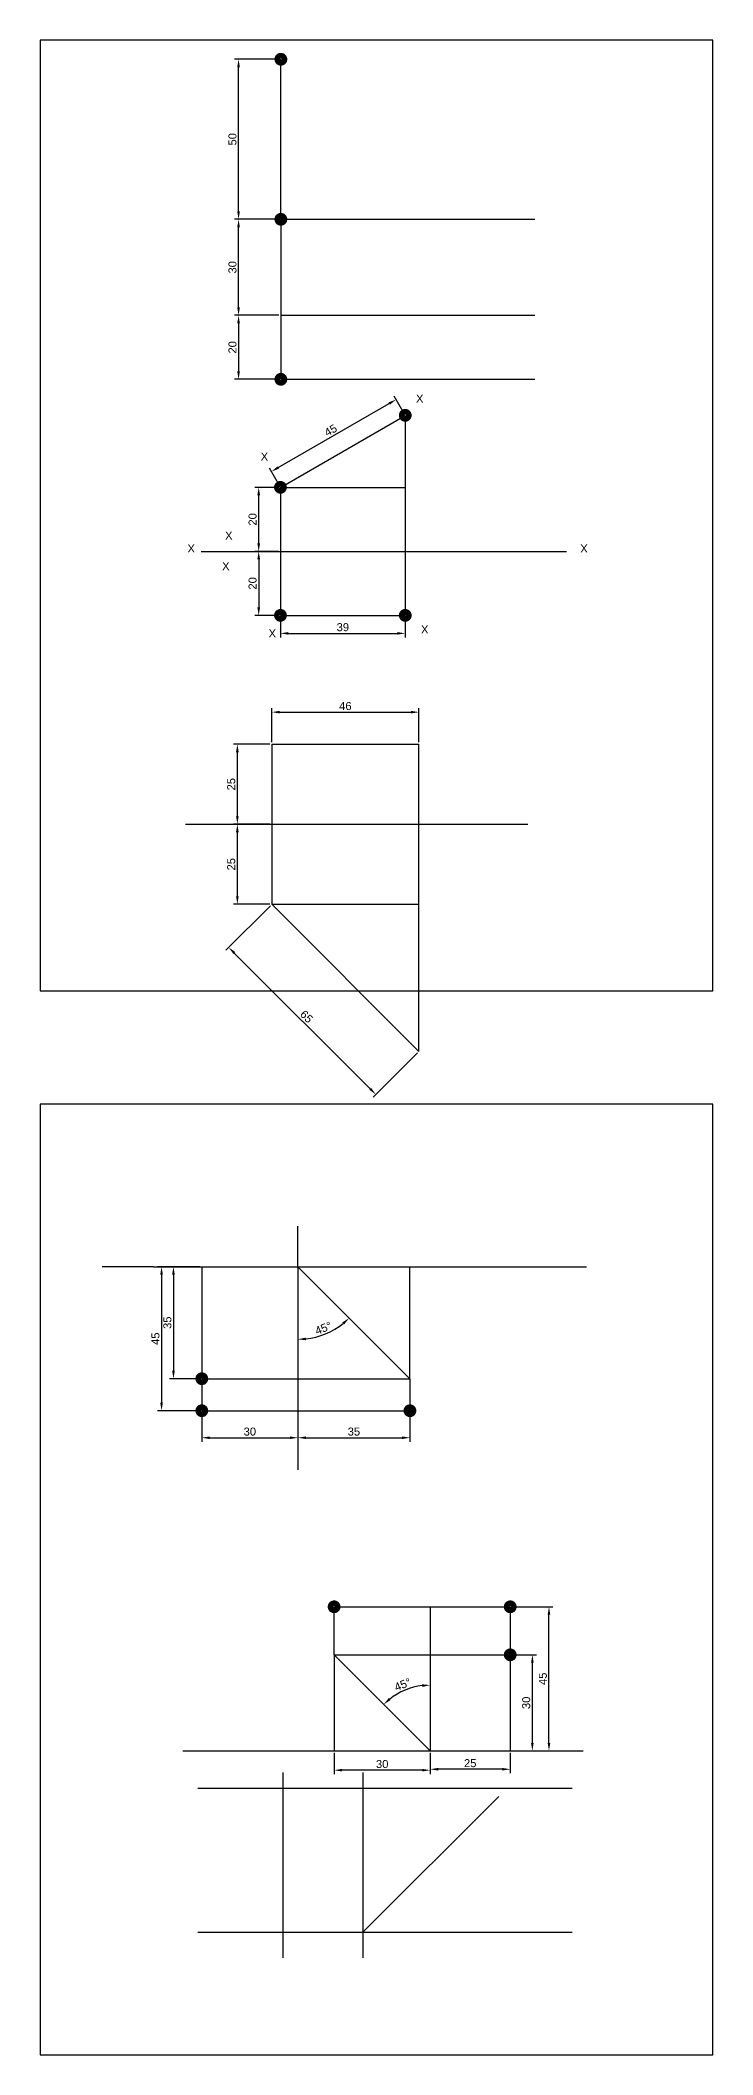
# Model space of a CAD drawing. Header units: millimetres. Extents: x 0 to 2671, y -1 to 896.
# Drawn here: x 698 to 908, y -1 to 629 of the extents above; entities that cross this region are included whole.
import ezdxf

# ---------------------------------------------------------------- set-up
doc = ezdxf.new("R2010")
doc.units = ezdxf.units.MM
doc.styles.get("Standard").update_dxf_attribs({"font": 'arial.ttf'})
doc.dimstyles.new('ISO-25', dxfattribs={"dimtxt": 2.5, "dimasz": 2.5, "dimexe": 1.25, "dimexo": 0.625, "dimtad": 1, "dimdec": 0, "dimtxsty": 'Standard', "dimcen": 2.5, "dimadec": 0, "dimazin": 0, "dimtfac": 1, "dimtdec": 0, "dimtmove": 0, "dimatfit": 3, "dimfxl": 1, "dimarcsym": 0})

# ---------------------------------------------------------------- blocks, each defined once
blk = doc.blocks.new('*D48')
at = {"color": 0, "lineweight": -2, "transparency": 16777216}
blk.add_arc((778.64, 245.42), 22.69, 276.31621, 308.68379, dxfattribs=at)
at = {"color": 0, "transparency": 16777216}
for points in [[(792.55, 228.02), (793.1, 227.4), (794.69, 229.38)], [(781.16, 222.45), (781.11, 223.28), (778.64, 222.73)]]:
    blk.add_solid(points, dxfattribs=at)
at = {"layer": 'Defpoints', "color": 0, "transparency": 16777216}
for p in [(778.64, 245.42), (778.64, 245.42), (784.51, 223.5), (813.64, 210.42), (778.64, 181.97)]:
    blk.add_point(p, dxfattribs=at)
at = {"color": 0, "transparency": 16777216, "insert": (786.6, 226.21), "char_height": 2.5, "attachment_point": 5, "rotation": 22.5}
blk.add_mtext('45°', dxfattribs=at)
blk = doc.blocks.new('*D49')
at = {"color": 0, "lineweight": -2, "transparency": 16777216}
for p, q in [((748.02, 245.42), (738.54, 245.42)), ((739.79, 242.92), (739.79, 212.92)), ((748.02, 210.42), (738.54, 210.42))]:
    blk.add_line(p, q, dxfattribs=at)
at = {"color": 0, "transparency": 16777216}
for points in [[(739.37, 242.92), (740.21, 242.92), (739.79, 245.42)], [(739.37, 212.92), (740.21, 212.92), (739.79, 210.42)]]:
    blk.add_solid(points, dxfattribs=at)
at = {"layer": 'Defpoints', "color": 0, "transparency": 16777216}
for p in [(748.64, 245.42), (739.79, 210.42), (748.64, 210.42)]:
    blk.add_point(p, dxfattribs=at)
at = {"color": 0, "transparency": 16777216, "insert": (737.89, 227.92), "char_height": 2.5, "attachment_point": 5, "rotation": 90}
blk.add_mtext('35', dxfattribs=at)
blk = doc.blocks.new('*D50')
at = {"color": 0, "lineweight": -2, "transparency": 16777216}
for p, q in [((748.02, 245.42), (734.82, 245.42)), ((736.07, 242.92), (736.07, 202.92)), ((748.02, 200.42), (734.82, 200.42))]:
    blk.add_line(p, q, dxfattribs=at)
at = {"color": 0, "transparency": 16777216}
for points in [[(735.65, 242.92), (736.48, 242.92), (736.07, 245.42)], [(735.65, 202.92), (736.48, 202.92), (736.07, 200.42)]]:
    blk.add_solid(points, dxfattribs=at)
at = {"layer": 'Defpoints', "color": 0, "transparency": 16777216}
for p in [(748.64, 245.42), (736.07, 200.42), (748.64, 200.42)]:
    blk.add_point(p, dxfattribs=at)
at = {"color": 0, "transparency": 16777216, "insert": (734.17, 222.92), "char_height": 2.5, "attachment_point": 5, "rotation": 90}
blk.add_mtext('45', dxfattribs=at)
blk = doc.blocks.new('*D51')
at = {"color": 0, "lineweight": -2, "transparency": 16777216}
for p, q in [((748.64, 209.79), (748.64, 190.74)), ((778.64, 209.79), (778.64, 190.74)), ((751.14, 191.99), (776.14, 191.99))]:
    blk.add_line(p, q, dxfattribs=at)
at = {"color": 0, "transparency": 16777216}
for points in [[(751.14, 192.4), (751.14, 191.57), (748.64, 191.99)], [(776.14, 192.4), (776.14, 191.57), (778.64, 191.99)]]:
    blk.add_solid(points, dxfattribs=at)
at = {"layer": 'Defpoints', "color": 0, "transparency": 16777216}
for p in [(748.64, 210.42), (778.64, 210.42), (778.64, 191.99)]:
    blk.add_point(p, dxfattribs=at)
at = {"color": 0, "transparency": 16777216, "insert": (763.64, 193.89), "char_height": 2.5, "attachment_point": 5}
blk.add_mtext('30', dxfattribs=at)
blk = doc.blocks.new('*D52')
at = {"color": 0, "lineweight": -2, "transparency": 16777216}
for p, q in [((778.64, 209.79), (778.64, 190.74)), ((813.64, 209.79), (813.64, 190.74)), ((781.14, 191.99), (811.14, 191.99))]:
    blk.add_line(p, q, dxfattribs=at)
at = {"color": 0, "transparency": 16777216}
for points in [[(781.14, 192.4), (781.14, 191.57), (778.64, 191.99)], [(811.14, 192.4), (811.14, 191.57), (813.64, 191.99)]]:
    blk.add_solid(points, dxfattribs=at)
at = {"layer": 'Defpoints', "color": 0, "transparency": 16777216}
for p in [(778.64, 210.42), (813.64, 210.42), (813.64, 191.99)]:
    blk.add_point(p, dxfattribs=at)
at = {"color": 0, "transparency": 16777216, "insert": (796.14, 193.89), "char_height": 2.5, "attachment_point": 5}
blk.add_mtext('35', dxfattribs=at)
blk = doc.blocks.new('*D53')
at = {"color": 0, "lineweight": -2, "transparency": 16777216}
for p, q in [((845.59, 124.16), (853.13, 124.16)), ((851.88, 96.66), (851.88, 121.66)), ((845.59, 94.16), (853.13, 94.16))]:
    blk.add_line(p, q, dxfattribs=at)
at = {"color": 0, "transparency": 16777216}
for points in [[(851.46, 121.66), (852.3, 121.66), (851.88, 124.16)], [(851.46, 96.66), (852.3, 96.66), (851.88, 94.16)]]:
    blk.add_solid(points, dxfattribs=at)
at = {"layer": 'Defpoints', "color": 0, "transparency": 16777216}
for p in [(844.97, 124.16), (851.88, 124.16), (844.97, 94.16)]:
    blk.add_point(p, dxfattribs=at)
at = {"color": 0, "transparency": 16777216, "insert": (849.98, 109.16), "char_height": 2.5, "attachment_point": 5, "rotation": 90}
blk.add_mtext('30', dxfattribs=at)
blk = doc.blocks.new('*D54')
at = {"color": 0, "lineweight": -2, "transparency": 16777216}
for p, q in [((845.59, 139.16), (858.32, 139.16)), ((857.07, 96.66), (857.07, 136.66)), ((845.59, 94.16), (858.32, 94.16))]:
    blk.add_line(p, q, dxfattribs=at)
at = {"color": 0, "transparency": 16777216}
for points in [[(856.65, 136.66), (857.48, 136.66), (857.07, 139.16)], [(856.65, 96.66), (857.48, 96.66), (857.07, 94.16)]]:
    blk.add_solid(points, dxfattribs=at)
at = {"layer": 'Defpoints', "color": 0, "transparency": 16777216}
for p in [(844.97, 139.16), (857.07, 139.16), (844.97, 94.16)]:
    blk.add_point(p, dxfattribs=at)
at = {"color": 0, "transparency": 16777216, "insert": (855.17, 116.66), "char_height": 2.5, "attachment_point": 5, "rotation": 90}
blk.add_mtext('45', dxfattribs=at)
blk = doc.blocks.new('*D55')
at = {"color": 0, "lineweight": -2, "transparency": 16777216}
for p, q in [((819.97, 93.53), (819.97, 87.15)), ((842.47, 88.4), (822.47, 88.4)), ((844.97, 93.53), (844.97, 87.15))]:
    blk.add_line(p, q, dxfattribs=at)
at = {"color": 0, "transparency": 16777216}
for points in [[(822.47, 88.82), (822.47, 87.99), (819.97, 88.4)], [(842.47, 88.82), (842.47, 87.99), (844.97, 88.4)]]:
    blk.add_solid(points, dxfattribs=at)
at = {"layer": 'Defpoints', "color": 0, "transparency": 16777216}
for p in [(819.97, 94.16), (819.97, 88.4), (844.97, 94.16)]:
    blk.add_point(p, dxfattribs=at)
at = {"color": 0, "transparency": 16777216, "insert": (832.47, 90.3), "char_height": 2.5, "attachment_point": 5}
blk.add_mtext('25', dxfattribs=at)
blk = doc.blocks.new('*D56')
at = {"color": 0, "lineweight": -2, "transparency": 16777216}
for p, q in [((789.97, 93.53), (789.97, 86.86)), ((817.47, 88.11), (792.47, 88.11)), ((819.97, 93.53), (819.97, 86.86))]:
    blk.add_line(p, q, dxfattribs=at)
at = {"color": 0, "transparency": 16777216}
for points in [[(792.47, 88.53), (792.47, 87.7), (789.97, 88.11)], [(817.47, 88.53), (817.47, 87.7), (819.97, 88.11)]]:
    blk.add_solid(points, dxfattribs=at)
at = {"layer": 'Defpoints', "color": 0, "transparency": 16777216}
for p in [(789.97, 94.16), (789.97, 88.11), (819.97, 94.16)]:
    blk.add_point(p, dxfattribs=at)
at = {"color": 0, "transparency": 16777216, "insert": (804.97, 90.02), "char_height": 2.5, "attachment_point": 5}
blk.add_mtext('30', dxfattribs=at)
blk = doc.blocks.new('*D57')
at = {"color": 0, "lineweight": -2, "transparency": 16777216}
blk.add_arc((819.97, 94.16), 20.53, 96.98094, 128.01906, dxfattribs=at)
at = {"color": 0, "transparency": 16777216}
for points in [[(817.44, 114.95), (817.5, 114.12), (819.97, 114.69)], [(807.6, 110.02), (807.04, 110.65), (805.45, 108.68)]]:
    blk.add_solid(points, dxfattribs=at)
at = {"layer": 'Defpoints', "color": 0, "transparency": 16777216}
for p in [(819.97, 139.16), (789.97, 124.16), (814.65, 113.99), (819.97, 94.16), (819.97, 94.16)]:
    blk.add_point(p, dxfattribs=at)
at = {"color": 0, "transparency": 16777216, "insert": (811.38, 114.88), "char_height": 2.5, "attachment_point": 5, "rotation": 22.5}
blk.add_mtext('45°', dxfattribs=at)
blk = doc.blocks.new('*D74')
at = {"color": 0, "lineweight": -2, "transparency": 16777216}
for p, q in [((772.71, 572.67), (758.87, 572.67)), ((760.12, 545.17), (760.12, 570.17)), ((772.71, 542.67), (758.87, 542.67))]:
    blk.add_line(p, q, dxfattribs=at)
at = {"color": 0, "transparency": 16777216}
for points in [[(759.7, 570.17), (760.54, 570.17), (760.12, 572.67)], [(759.7, 545.17), (760.54, 545.17), (760.12, 542.67)]]:
    blk.add_solid(points, dxfattribs=at)
at = {"layer": 'Defpoints', "color": 0, "transparency": 16777216}
for p in [(760.12, 572.67), (773.34, 572.67), (773.34, 542.67)]:
    blk.add_point(p, dxfattribs=at)
at = {"color": 0, "transparency": 16777216, "insert": (758.22, 557.67), "char_height": 2.5, "attachment_point": 5, "rotation": 90}
blk.add_mtext('30', dxfattribs=at)
blk = doc.blocks.new('*D75')
at = {"color": 0, "lineweight": -2, "transparency": 16777216}
for p, q in [((772.71, 622.67), (758.87, 622.67)), ((760.12, 575.17), (760.12, 620.17)), ((772.71, 572.67), (758.87, 572.67))]:
    blk.add_line(p, q, dxfattribs=at)
at = {"color": 0, "transparency": 16777216}
for points in [[(759.7, 620.17), (760.54, 620.17), (760.12, 622.67)], [(759.7, 575.17), (760.54, 575.17), (760.12, 572.67)]]:
    blk.add_solid(points, dxfattribs=at)
at = {"layer": 'Defpoints', "color": 0, "transparency": 16777216}
for p in [(760.12, 622.67), (773.34, 622.67), (773.34, 572.67)]:
    blk.add_point(p, dxfattribs=at)
at = {"color": 0, "transparency": 16777216, "insert": (758.22, 597.67), "char_height": 2.5, "attachment_point": 5, "rotation": 90}
blk.add_mtext('50', dxfattribs=at)
blk = doc.blocks.new('*D76')
at = {"color": 0, "lineweight": -2, "transparency": 16777216}
for p, q in [((772.71, 542.67), (758.87, 542.67)), ((760.12, 540.17), (760.12, 525.17)), ((772.71, 522.67), (758.87, 522.67))]:
    blk.add_line(p, q, dxfattribs=at)
at = {"color": 0, "transparency": 16777216}
for points in [[(759.7, 540.17), (760.54, 540.17), (760.12, 542.67)], [(759.7, 525.17), (760.54, 525.17), (760.12, 522.67)]]:
    blk.add_solid(points, dxfattribs=at)
at = {"layer": 'Defpoints', "color": 0, "transparency": 16777216}
for p in [(773.34, 542.67), (760.12, 522.67), (773.34, 522.67)]:
    blk.add_point(p, dxfattribs=at)
at = {"color": 0, "transparency": 16777216, "insert": (758.22, 532.67), "char_height": 2.5, "attachment_point": 5, "rotation": 90}
blk.add_mtext('20', dxfattribs=at)
blk = doc.blocks.new('*D78')
at = {"color": 0, "lineweight": -2, "transparency": 16777216}
for p, q in [((772.58, 488.92), (765.16, 488.92)), ((766.41, 471.42), (766.41, 486.42)), ((772.58, 468.92), (765.16, 468.92))]:
    blk.add_line(p, q, dxfattribs=at)
at = {"color": 0, "transparency": 16777216}
for points in [[(765.99, 486.42), (766.83, 486.42), (766.41, 488.92)], [(765.99, 471.42), (766.83, 471.42), (766.41, 468.92)]]:
    blk.add_solid(points, dxfattribs=at)
at = {"layer": 'Defpoints', "color": 0, "transparency": 16777216}
for p in [(766.41, 488.92), (773.21, 488.92), (773.21, 468.92)]:
    blk.add_point(p, dxfattribs=at)
at = {"color": 0, "transparency": 16777216, "insert": (764.51, 478.92), "char_height": 2.5, "attachment_point": 5, "rotation": 90}
blk.add_mtext('20', dxfattribs=at)
blk = doc.blocks.new('*D79')
at = {"color": 0, "lineweight": -2, "transparency": 16777216}
for p, q in [((772.58, 468.92), (765.16, 468.92)), ((766.41, 466.42), (766.41, 451.42)), ((772.58, 448.92), (765.16, 448.92))]:
    blk.add_line(p, q, dxfattribs=at)
at = {"color": 0, "transparency": 16777216}
for points in [[(765.99, 466.42), (766.83, 466.42), (766.41, 468.92)], [(765.99, 451.42), (766.83, 451.42), (766.41, 448.92)]]:
    blk.add_solid(points, dxfattribs=at)
at = {"layer": 'Defpoints', "color": 0, "transparency": 16777216}
for p in [(773.21, 468.92), (766.41, 448.92), (773.21, 448.92)]:
    blk.add_point(p, dxfattribs=at)
at = {"color": 0, "transparency": 16777216, "insert": (764.51, 458.92), "char_height": 2.5, "attachment_point": 5, "rotation": 90}
blk.add_mtext('20', dxfattribs=at)
blk = doc.blocks.new('*D80')
at = {"color": 0, "lineweight": -2, "transparency": 16777216}
for p, q in [((811.87, 511.96), (808.71, 517.43)), ((772.53, 495.1), (807.17, 515.1)), ((772.9, 489.46), (769.74, 494.93))]:
    blk.add_line(p, q, dxfattribs=at)
at = {"color": 0, "transparency": 16777216}
for points in [[(806.96, 515.46), (807.38, 514.74), (809.33, 516.35)], [(772.32, 495.46), (772.74, 494.74), (770.36, 493.85)]]:
    blk.add_solid(points, dxfattribs=at)
at = {"layer": 'Defpoints', "color": 0, "transparency": 16777216}
for p in [(809.33, 516.35), (812.18, 511.42), (773.21, 488.92)]:
    blk.add_point(p, dxfattribs=at)
at = {"color": 0, "transparency": 16777216, "insert": (788.9, 506.74), "char_height": 2.5, "attachment_point": 5, "rotation": 30}
blk.add_mtext('45', dxfattribs=at)
blk = doc.blocks.new('*D81')
at = {"color": 0, "lineweight": -2, "transparency": 16777216}
for p, q in [((773.21, 448.3), (773.21, 442.05)), ((812.18, 448.3), (812.18, 442.05)), ((775.71, 443.3), (809.68, 443.3))]:
    blk.add_line(p, q, dxfattribs=at)
at = {"color": 0, "transparency": 16777216}
for points in [[(775.71, 443.72), (775.71, 442.89), (773.21, 443.3)], [(809.68, 443.72), (809.68, 442.89), (812.18, 443.3)]]:
    blk.add_solid(points, dxfattribs=at)
at = {"layer": 'Defpoints', "color": 0, "transparency": 16777216}
for p in [(773.21, 448.92), (812.18, 448.92), (812.18, 443.3)]:
    blk.add_point(p, dxfattribs=at)
at = {"color": 0, "transparency": 16777216, "insert": (792.69, 445.21), "char_height": 2.5, "attachment_point": 5}
blk.add_mtext('39', dxfattribs=at)
blk = doc.blocks.new('*D82')
at = {"color": 0, "lineweight": -2, "transparency": 16777216}
for p, q in [((769.88, 383.67), (758.49, 383.67)), ((759.74, 361.17), (759.74, 381.17)), ((769.88, 358.67), (758.49, 358.67))]:
    blk.add_line(p, q, dxfattribs=at)
at = {"color": 0, "transparency": 16777216}
for points in [[(759.33, 381.17), (760.16, 381.17), (759.74, 383.67)], [(759.33, 361.17), (760.16, 361.17), (759.74, 358.67)]]:
    blk.add_solid(points, dxfattribs=at)
at = {"layer": 'Defpoints', "color": 0, "transparency": 16777216}
for p in [(759.74, 383.67), (770.5, 383.67), (770.5, 358.67)]:
    blk.add_point(p, dxfattribs=at)
at = {"color": 0, "transparency": 16777216, "insert": (757.84, 371.17), "char_height": 2.5, "attachment_point": 5, "rotation": 90}
blk.add_mtext('25', dxfattribs=at)
blk = doc.blocks.new('*D83')
at = {"color": 0, "lineweight": -2, "transparency": 16777216}
for p, q in [((769.88, 408.67), (758.49, 408.67)), ((759.74, 386.17), (759.74, 406.17)), ((769.88, 383.67), (758.49, 383.67))]:
    blk.add_line(p, q, dxfattribs=at)
at = {"color": 0, "transparency": 16777216}
for points in [[(759.33, 406.17), (760.16, 406.17), (759.74, 408.67)], [(759.33, 386.17), (760.16, 386.17), (759.74, 383.67)]]:
    blk.add_solid(points, dxfattribs=at)
at = {"layer": 'Defpoints', "color": 0, "transparency": 16777216}
for p in [(759.74, 408.67), (770.5, 408.67), (770.5, 383.67)]:
    blk.add_point(p, dxfattribs=at)
at = {"color": 0, "transparency": 16777216, "insert": (757.84, 396.17), "char_height": 2.5, "attachment_point": 5, "rotation": 90}
blk.add_mtext('25', dxfattribs=at)
blk = doc.blocks.new('*D84')
at = {"color": 0, "lineweight": -2, "transparency": 16777216}
for p, q in [((770.06, 358.22), (756.15, 344.31)), ((758.8, 343.42), (801.22, 301)), ((816.02, 312.26), (802.11, 298.35))]:
    blk.add_line(p, q, dxfattribs=at)
at = {"color": 0, "transparency": 16777216}
for points in [[(759.09, 343.72), (758.5, 343.13), (757.03, 345.19)], [(801.52, 301.29), (800.93, 300.7), (802.99, 299.23)]]:
    blk.add_solid(points, dxfattribs=at)
at = {"layer": 'Defpoints', "color": 0, "transparency": 16777216}
for p in [(770.5, 358.67), (816.46, 312.7), (802.99, 299.23)]:
    blk.add_point(p, dxfattribs=at)
at = {"color": 0, "transparency": 16777216, "insert": (781.35, 323.56), "char_height": 2.5, "attachment_point": 5, "rotation": 315}
blk.add_mtext('65', dxfattribs=at)
blk = doc.blocks.new('*D85')
at = {"color": 0, "lineweight": -2, "transparency": 16777216}
for p, q in [((770.5, 409.29), (770.5, 419.93)), ((773, 418.68), (813.96, 418.68)), ((816.46, 409.29), (816.46, 419.93))]:
    blk.add_line(p, q, dxfattribs=at)
at = {"color": 0, "transparency": 16777216}
for points in [[(773, 419.1), (773, 418.27), (770.5, 418.68)], [(813.96, 419.1), (813.96, 418.27), (816.46, 418.68)]]:
    blk.add_solid(points, dxfattribs=at)
at = {"layer": 'Defpoints', "color": 0, "transparency": 16777216}
for p in [(816.46, 418.68), (770.5, 408.67), (816.46, 408.67)]:
    blk.add_point(p, dxfattribs=at)
at = {"color": 0, "transparency": 16777216, "insert": (793.48, 420.58), "char_height": 2.5, "attachment_point": 5}
blk.add_mtext('46', dxfattribs=at)

msp = doc.modelspace()

# ---------------------------------------------------------------- linework, layer by layer
at = {"lineweight": 30}
for p, q in [((773.34, 572.67), (773.34, 622.67)), ((773.21, 488.92), (812.18, 511.42)), ((770.5, 358.67), (816.46, 312.7))]:
    msp.add_line(p, q, dxfattribs=at)
for p, q in [((773.34, 573.8), (773.34, 522.67)), ((773.34, 572.67), (852.62, 572.67)), ((773.34, 542.67), (852.62, 542.67)), ((773.34, 522.67), (852.62, 522.67)), ((812.18, 511.42), (812.18, 448.92)), ((773.21, 488.92), (812.18, 488.92)), ((773.21, 488.92), (773.21, 448.92)), ((748.49, 468.92), (862.51, 468.92)), ((773.21, 448.92), (812.18, 448.92)), ((770.5, 408.67), (816.46, 408.67)), ((770.5, 408.67), (770.5, 358.67)), ((816.46, 312.7), (816.46, 408.67)), ((743.53, 383.67), (850.48, 383.67)), ((770.5, 358.67), (816.46, 358.67)), ((778.64, 245.42), (778.64, 258.05)), ((733.56, 245.42), (717.56, 245.42)), ((733.56, 245.42), (868.84, 245.42)), ((748.64, 245.42), (748.64, 200.42)), ((778.64, 245.42), (778.64, 181.97)), ((778.64, 245.42), (813.64, 210.42)), ((813.64, 210.42), (813.64, 245.42)), ((748.64, 210.42), (813.64, 210.42)), ((813.64, 210.42), (813.64, 200.42)), ((748.64, 200.42), (813.64, 200.42)), ((789.97, 139.16), (844.97, 139.16)), ((789.97, 124.16), (789.97, 139.16)), ((819.97, 139.16), (819.97, 94.16)), ((844.97, 139.16), (844.97, 94.16)), ((789.97, 124.16), (844.97, 124.16)), ((819.97, 94.16), (789.97, 124.16)), ((789.97, 124.16), (789.97, 94.16)), ((742.67, 94.16), (867.73, 94.16)), ((747.4, 82.51), (864.29, 82.51)), ((773.95, 87.38), (773.95, 29.44)), ((798.95, 87.38), (798.95, 29.44)), ((798.95, 37.51), (841.38, 79.94)), ((747.4, 37.51), (864.29, 37.51))]:
    msp.add_line(p, q)
for points in [[(698.2, 331.6), (908.2, 331.6), (908.2, 628.6), (698.2, 628.6)], [(698.2, -0.78), (908.2, -0.78), (908.2, 296.22), (698.2, 296.22)]]:
    msp.add_lwpolyline(points, close=True)
at = {"const_width": 1.75}
for points in [[(772.21, 622.67, 1), (774.46, 622.67, 1)], [(772.21, 572.67, 1), (774.46, 572.67, 1)], [(772.21, 522.67, 1), (774.46, 522.67, 1)], [(811.06, 511.42, 1), (813.31, 511.42, 1)], [(772.08, 488.92, 1), (774.33, 488.92, 1)], [(772.08, 448.92, 1), (774.33, 448.92, 1)], [(811.06, 448.92, 1), (813.31, 448.92, 1)], [(747.52, 210.42, 1), (749.77, 210.42, 1)], [(747.52, 200.42, 1), (749.77, 200.42, 1)], [(812.52, 200.42, 1), (814.77, 200.42, 1)], [(788.84, 139.16, 1), (791.09, 139.16, 1)], [(843.84, 139.16, 1), (846.09, 139.16, 1)], [(843.84, 124.16, 1), (846.09, 124.16, 1)]]:
    msp.add_lwpolyline(points, format="xyb", close=True, dxfattribs=at)

# ---------------------------------------------------------------- texts
at = {"char_height": 2.5, "attachment_point": 1}
for insert in [(815.54, 517.89), (767.03, 499.78), (755.9, 475.09), (744.16, 471.08), (866.84, 471.08), (754.98, 465.53), (769.5, 444.54), (817.09, 445.79)]:
    msp.add_mtext_dynamic_manual_height_columns('X', width=7.1072, gutter_width=12.5, heights=[0], dxfattribs=dict(at, insert=insert))

# ---------------------------------------------------------------- dimensions: what is measured, and where the dimension line sits
for base, p1, p2, picture, middle in [((760.12, 622.67), (773.34, 572.67), (773.34, 622.67), '*D75', (758.22, 597.67)), ((760.12, 572.67), (773.34, 542.67), (773.34, 572.67), '*D74', (758.22, 557.67)), ((760.12, 522.67), (773.34, 542.67), (773.34, 522.67), '*D76', (758.22, 532.67)), ((766.41, 488.92), (773.21, 468.92), (773.21, 488.92), '*D78', (764.51, 478.92)), ((766.41, 448.92), (773.21, 468.92), (773.21, 448.92), '*D79', (764.51, 458.92)), ((759.74, 408.67), (770.5, 383.67), (770.5, 408.67), '*D83', (757.84, 396.17)), ((759.74, 383.67), (770.5, 358.67), (770.5, 383.67), '*D82', (757.84, 371.17)), ((736.07, 200.42), (748.64, 245.42), (748.64, 200.42), '*D50', (734.17, 222.92)), ((739.79, 210.42), (748.64, 245.42), (748.64, 210.42), '*D49', (737.89, 227.92)), ((857.07, 139.16), (844.97, 94.16), (844.97, 139.16), '*D54', (855.17, 116.66)), ((851.88, 124.16), (844.97, 94.16), (844.97, 124.16), '*D53', (849.98, 109.16))]:
    dim = msp.add_linear_dim(base=base, p1=p1, p2=p2, angle=90, dimstyle='ISO-25')
    dim.commit()
    dim.dimension.update_dxf_attribs({"geometry": picture, "text_midpoint": middle})
for p1, p2, distance, picture, middle in [((773.21, 488.92), (812.18, 511.42), 5.69, '*D80', (788.9, 506.74)), ((770.5, 408.67), (816.46, 408.67), 10.02, '*D85', (793.48, 420.58)), ((770.5, 358.67), (816.46, 312.7), -19.05, '*D84', (781.35, 323.56))]:
    dim = msp.add_aligned_dim(p1=p1, p2=p2, distance=distance, dimstyle='ISO-25')
    dim.commit()
    dim.dimension.update_dxf_attribs({"geometry": picture, "text_midpoint": middle})
for base, p1, p2, picture, middle in [((812.18, 443.3), (773.21, 448.92), (812.18, 448.92), '*D81', (792.69, 445.21)), ((778.64, 191.99), (748.64, 210.42), (778.64, 210.42), '*D51', (763.64, 193.89)), ((813.64, 191.99), (778.64, 210.42), (813.64, 210.42), '*D52', (796.14, 193.89)), ((789.97, 88.11), (819.97, 94.16), (789.97, 94.16), '*D56', (804.97, 90.02)), ((819.97, 88.4), (844.97, 94.16), (819.97, 94.16), '*D55', (832.47, 90.3))]:
    dim = msp.add_linear_dim(base=base, p1=p1, p2=p2, dimstyle='ISO-25')
    dim.commit()
    dim.dimension.update_dxf_attribs({"geometry": picture, "text_midpoint": middle})
for base, line1, line2, picture, middle in [((784.51, 223.5), ((778.64, 245.42), (778.64, 181.97)), ((778.64, 245.42), (813.64, 210.42)), '*D48', (786.6, 226.21)), ((814.65, 113.99), ((819.97, 139.16), (819.97, 94.16)), ((819.97, 94.16), (789.97, 124.16)), '*D57', (811.38, 114.88))]:
    dim = msp.add_angular_dim_2l(base=base, line1=line1, line2=line2, dimstyle='ISO-25')
    dim.commit()
    dim.dimension.update_dxf_attribs({"geometry": picture, "text_midpoint": middle})

doc.saveas('drawing.dxf')
